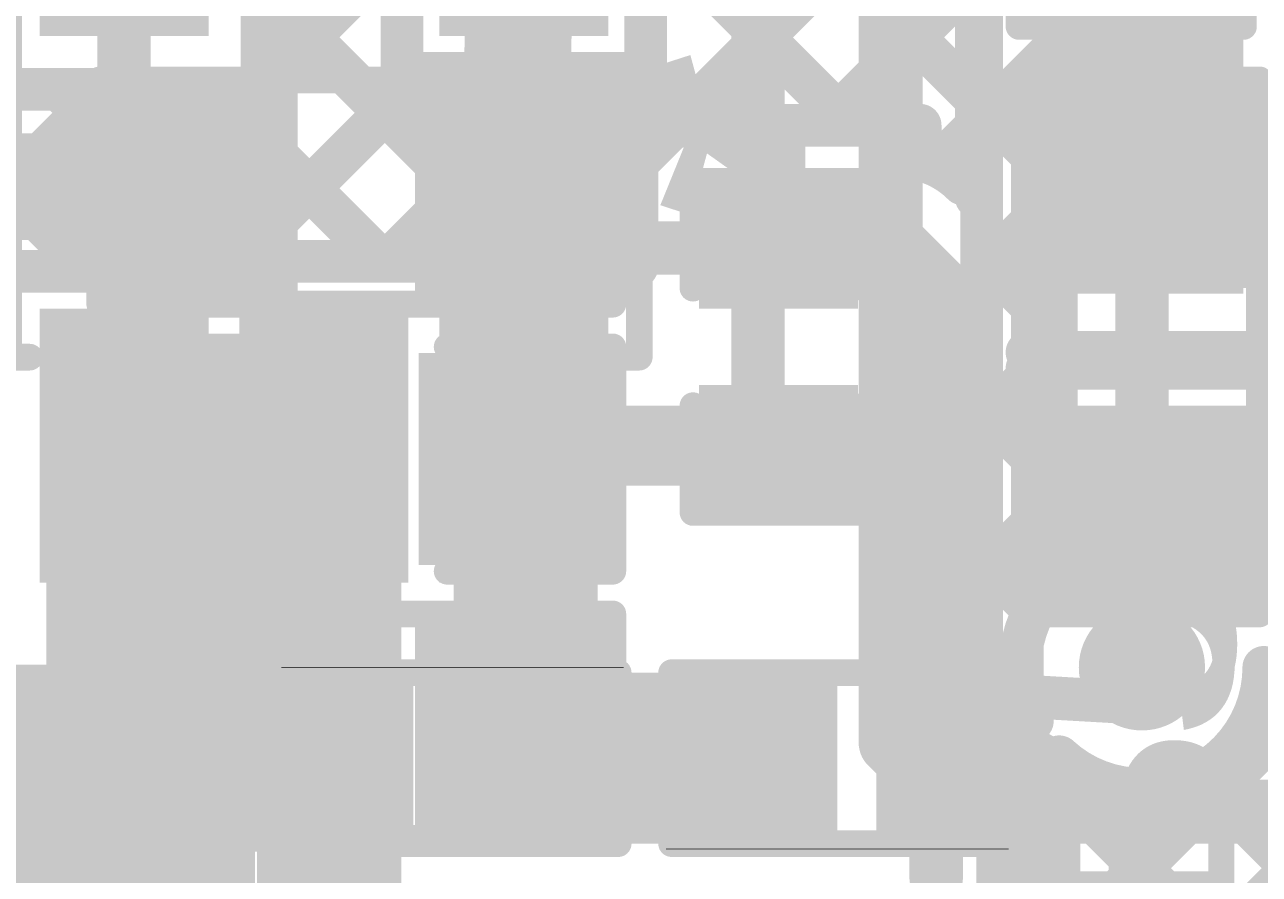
# Model space of a CAD drawing. Header units: millimetres. Extents: x -0.64 to 2.98, y -0.65 to 2.86.
# Drawn here: x 1.339 to 1.57, y -0.3557 to -0.1967 of the extents above; entities that cross this region are included whole.
import ezdxf

# ---------------------------------------------------------------- set-up
doc = ezdxf.new("R2010")
doc.units = ezdxf.units.MM
doc.header["$MEASUREMENT"] = 0
for name, color, linetype in [('BottomLayer', 5, 'Continuous'), ('BottomOverlay', 54, 'Continuous'), ('BottomPaste', 16, 'Continuous'), ('BottomSolder', 6, 'Continuous'), ('Mechanical2', 216, 'Continuous'), ('TopLayer', 1, 'Continuous'), ('TopOverlay', 2, 'Continuous'), ('TopPaste', 8, 'Continuous'), ('TopSolder', 216, 'Continuous'), ('ViaHoleLayer', 16, 'Continuous')]:
    doc.layers.add(name, color=color, linetype=linetype)
doc.styles.add('Arial', font='', dxfattribs={"height": 0.2})
doc.styles.get('Arial').set_extended_font_data('Arial')

# ---------------------------------------------------------------- blocks, each defined once
blk = doc.blocks.new('C___0603_58')
at = {"layer": 'TopLayer'}
for points in [[(-0.015, 0.0175), (-0.015, -0.0175), (-0.045, -0.0175), (-0.045, 0.0175)], [(0.045, 0.0175), (0.045, -0.0175), (0.015, -0.0175), (0.015, 0.0175)]]:
    blk.add_hatch(color=1, dxfattribs=at).paths.add_polyline_path(points)
at = {"layer": 'TopPaste'}
for points in [[(-0.015, 0.0175), (-0.015, -0.0175), (-0.045, -0.0175), (-0.045, 0.0175)], [(0.045, 0.0175), (0.045, -0.0175), (0.015, -0.0175), (0.015, 0.0175)]]:
    blk.add_hatch(color=8, dxfattribs=at).paths.add_polyline_path(points)
at = {"layer": 'TopSolder'}
for points in [[(-0.01264, 0.01986), (-0.01264, -0.01986), (-0.04736, -0.01986), (-0.04736, 0.01986)], [(0.04736, 0.01986), (0.04736, -0.01986), (0.01264, -0.01986), (0.01264, 0.01986)]]:
    blk.add_hatch(color=216, dxfattribs=at).paths.add_polyline_path(points)
at = {"layer": 'TopOverlay', "const_width": 0.005}
for points in [[(-0.049, 0.021), (-0.018, 0.021)], [(-0.049, 0.021), (-0.049, -0.021)], [(0.018, 0.021), (0.049, 0.021)], [(0.049, 0.021), (0.049, -0.021)], [(-0.049, -0.021), (-0.018, -0.021)], [(0.018, -0.021), (0.049, -0.021)]]:
    blk.add_lwpolyline(points, dxfattribs=at)
at = {"layer": 'TopOverlay', "const_width": 0.0025}
for points in [[(-0.05025, 0.021, 1), (-0.04775, 0.021, 1)], [(-0.05025, 0.021, 1), (-0.04775, 0.021, 1)], [(-0.01925, 0.021, 1), (-0.01675, 0.021, 1)], [(0.01675, 0.021, 1), (0.01925, 0.021, 1)], [(0.04775, 0.021, 1), (0.05025, 0.021, 1)], [(0.04775, 0.021, 1), (0.05025, 0.021, 1)], [(-0.05025, -0.021, 1), (-0.04775, -0.021, 1)], [(-0.05025, -0.021, 1), (-0.04775, -0.021, 1)], [(-0.01925, -0.021, 1), (-0.01675, -0.021, 1)], [(0.01675, -0.021, 1), (0.01925, -0.021, 1)], [(0.04775, -0.021, 1), (0.05025, -0.021, 1)], [(0.04775, -0.021, 1), (0.05025, -0.021, 1)]]:
    blk.add_lwpolyline(points, format="xyb", close=True, dxfattribs=at)
blk = doc.blocks.new('R___0603_B_64')
at = {"layer": 'BottomLayer'}
for points in [[(-0.045, -0.0175), (-0.045, 0.0175), (-0.015, 0.0175), (-0.015, -0.0175)], [(0.015, -0.0175), (0.015, 0.0175), (0.045, 0.0175), (0.045, -0.0175)]]:
    blk.add_hatch(color=5, dxfattribs=at).paths.add_polyline_path(points)
at = {"layer": 'BottomPaste'}
for points in [[(-0.045, -0.0175), (-0.045, 0.0175), (-0.015, 0.0175), (-0.015, -0.0175)], [(0.015, -0.0175), (0.015, 0.0175), (0.045, 0.0175), (0.045, -0.0175)]]:
    blk.add_hatch(color=16, dxfattribs=at).paths.add_polyline_path(points)
at = {"layer": 'BottomSolder'}
for points in [[(-0.049, -0.0215), (-0.049, 0.0215), (-0.011, 0.0215), (-0.011, -0.0215)], [(0.011, -0.0215), (0.011, 0.0215), (0.049, 0.0215), (0.049, -0.0215)]]:
    blk.add_hatch(color=6, dxfattribs=at).paths.add_polyline_path(points)
at = {"layer": 'BottomOverlay', "const_width": 0.005}
for points in [[(-0.048, -0.021), (-0.048, 0.021)], [(-0.048, 0.021), (0.048, 0.021)], [(0.048, -0.021), (0.048, 0.021)], [(-0.048, -0.021), (0.048, -0.021)]]:
    blk.add_lwpolyline(points, dxfattribs=at)
at = {"layer": 'BottomOverlay', "const_width": 0.0025}
for points in [[(-0.04925, 0.021, 1), (-0.04675, 0.021, 1)], [(-0.04925, 0.021, 1), (-0.04675, 0.021, 1)], [(0.04675, 0.021, 1), (0.04925, 0.021, 1)], [(0.04675, 0.021, 1), (0.04925, 0.021, 1)], [(-0.04925, -0.021, 1), (-0.04675, -0.021, 1)], [(-0.04925, -0.021, 1), (-0.04675, -0.021, 1)], [(0.04675, -0.021, 1), (0.04925, -0.021, 1)], [(0.04675, -0.021, 1), (0.04925, -0.021, 1)]]:
    blk.add_lwpolyline(points, format="xyb", close=True, dxfattribs=at)
blk = doc.blocks.new('SOT_23_5_93')
at = {"layer": 'TopLayer'}
for points in [[(-0.07283, 0.04921), (-0.02953, 0.04921), (-0.02953, 0.02559), (-0.07283, 0.02559)], [(0.02953, 0.04921), (0.07283, 0.04921), (0.07283, 0.02559), (0.02953, 0.02559)], [(-0.07283, 0.01181), (-0.02953, 0.01181), (-0.02953, -0.01181), (-0.07283, -0.01181)], [(-0.07283, -0.02559), (-0.02953, -0.02559), (-0.02953, -0.04921), (-0.07283, -0.04921)], [(0.02953, -0.02559), (0.07283, -0.02559), (0.07283, -0.04921), (0.02953, -0.04921)]]:
    blk.add_hatch(color=1, dxfattribs=at).paths.add_polyline_path(points)
at = {"layer": 'TopPaste'}
for points in [[(-0.07283, 0.04921), (-0.02953, 0.04921), (-0.02953, 0.02559), (-0.07283, 0.02559)], [(0.02953, 0.04921), (0.07283, 0.04921), (0.07283, 0.02559), (0.02953, 0.02559)], [(-0.07283, 0.01181), (-0.02953, 0.01181), (-0.02953, -0.01181), (-0.07283, -0.01181)], [(-0.07283, -0.02559), (-0.02953, -0.02559), (-0.02953, -0.04921), (-0.07283, -0.04921)], [(0.02953, -0.02559), (0.07283, -0.02559), (0.07283, -0.04921), (0.02953, -0.04921)]]:
    blk.add_hatch(color=8, dxfattribs=at).paths.add_polyline_path(points)
at = {"layer": 'TopSolder'}
for points in [[(-0.07683, 0.05321), (-0.02553, 0.05321), (-0.02553, 0.02159), (-0.07683, 0.02159)], [(0.02553, 0.05321), (0.07683, 0.05321), (0.07683, 0.02159), (0.02553, 0.02159)], [(-0.07683, 0.01581), (-0.02553, 0.01581), (-0.02553, -0.01581), (-0.07683, -0.01581)], [(-0.07683, -0.02159), (-0.02553, -0.02159), (-0.02553, -0.05321), (-0.07683, -0.05321)], [(0.02553, -0.02159), (0.07683, -0.02159), (0.07683, -0.05321), (0.02553, -0.05321)]]:
    blk.add_hatch(color=216, dxfattribs=at).paths.add_polyline_path(points)
at = {"layer": 'TopOverlay', "const_width": 0.005}
for points in [[(-0.03461, 0.059), (-0.03461, 0.05506)], [(-0.03461, 0.059), (0.03439, 0.059)], [(0.03439, 0.059), (0.03439, 0.05506)], [(-0.084, 0.042), (-0.084, 0.032)], [(-0.084, 0.042), (-0.079, 0.037)], [(-0.079, 0.037), (-0.084, 0.032)], [(0.03465, 0.01732), (0.03465, -0.01646)], [(-0.03461, -0.05506), (-0.03461, -0.059)], [(0.03439, -0.05506), (0.03439, -0.059)], [(-0.03461, -0.059), (0.03439, -0.059)]]:
    blk.add_lwpolyline(points, dxfattribs=at)
at = {"layer": 'TopOverlay', "const_width": 0.0025}
for points in [[(-0.03586, 0.059, 1), (-0.03336, 0.059, 1)], [(-0.03586, 0.059, 1), (-0.03336, 0.059, 1)], [(0.03314, 0.059, 1), (0.03564, 0.059, 1)], [(0.03314, 0.059, 1), (0.03564, 0.059, 1)], [(-0.03586, 0.05506, 1), (-0.03336, 0.05506, 1)], [(0.03314, 0.05506, 1), (0.03564, 0.05506, 1)], [(-0.08525, 0.042, 1), (-0.08275, 0.042, 1)], [(-0.08525, 0.042, 1), (-0.08275, 0.042, 1)], [(-0.08025, 0.037, 1), (-0.07775, 0.037, 1)], [(-0.08025, 0.037, 1), (-0.07775, 0.037, 1)], [(-0.08525, 0.032, 1), (-0.08275, 0.032, 1)], [(-0.08525, 0.032, 1), (-0.08275, 0.032, 1)], [(0.0334, 0.01732, 1), (0.0359, 0.01732, 1)], [(0.0334, -0.01646, 1), (0.0359, -0.01646, 1)], [(-0.03586, -0.05506, 1), (-0.03336, -0.05506, 1)], [(0.03314, -0.05506, 1), (0.03564, -0.05506, 1)], [(-0.03586, -0.059, 1), (-0.03336, -0.059, 1)], [(-0.03586, -0.059, 1), (-0.03336, -0.059, 1)], [(0.03314, -0.059, 1), (0.03564, -0.059, 1)], [(0.03314, -0.059, 1), (0.03564, -0.059, 1)]]:
    blk.add_lwpolyline(points, format="xyb", close=True, dxfattribs=at)
blk = doc.blocks.new('SOLDER_BRIDGE_131')
at = {"layer": 'TopLayer'}
for points in [[(-0.045, -0.0175), (-0.045, 0.0175), (-0.015, 0.0175), (-0.015, -0.0175)], [(0.015, -0.0175), (0.015, 0.0175), (0.045, 0.0175), (0.045, -0.0175)]]:
    blk.add_hatch(color=1, dxfattribs=at).paths.add_polyline_path(points)
at = {"layer": 'TopPaste'}
for points in [[(-0.045, -0.0175), (-0.045, 0.0175), (-0.015, 0.0175), (-0.015, -0.0175)], [(0.015, -0.0175), (0.015, 0.0175), (0.045, 0.0175), (0.045, -0.0175)]]:
    blk.add_hatch(color=8, dxfattribs=at).paths.add_polyline_path(points)
at = {"layer": 'TopSolder'}
for points in [[(-0.049, -0.0215), (-0.049, 0.0215), (-0.011, 0.0215), (-0.011, -0.0215)], [(0.011, -0.0215), (0.011, 0.0215), (0.049, 0.0215), (0.049, -0.0215)]]:
    blk.add_hatch(color=216, dxfattribs=at).paths.add_polyline_path(points)
at = {"layer": 'TopOverlay', "const_width": 0.005}
for points in [[(-0.05, -0.022), (-0.05, 0.022)], [(0.05, 0.022), (-0.05, 0.022)], [(0.05, -0.022), (0.05, 0.022)], [(0.05, -0.022), (-0.05, -0.022)]]:
    blk.add_lwpolyline(points, dxfattribs=at)
at = {"layer": 'TopOverlay', "const_width": 0.0025}
for points in [[(-0.05125, 0.022, 1), (-0.04875, 0.022, 1)], [(-0.05125, 0.022, 1), (-0.04875, 0.022, 1)], [(0.04875, 0.022, 1), (0.05125, 0.022, 1)], [(0.04875, 0.022, 1), (0.05125, 0.022, 1)], [(-0.05125, -0.022, 1), (-0.04875, -0.022, 1)], [(-0.05125, -0.022, 1), (-0.04875, -0.022, 1)], [(0.04875, -0.022, 1), (0.05125, -0.022, 1)], [(0.04875, -0.022, 1), (0.05125, -0.022, 1)]]:
    blk.add_lwpolyline(points, format="xyb", close=True, dxfattribs=at)
blk = doc.blocks.new('SOLDER_BRIDGE_148')
at = {"layer": 'TopLayer'}
for points in [[(-0.045, -0.0175), (-0.045, 0.0175), (-0.015, 0.0175), (-0.015, -0.0175)], [(0.015, -0.0175), (0.015, 0.0175), (0.045, 0.0175), (0.045, -0.0175)]]:
    blk.add_hatch(color=1, dxfattribs=at).paths.add_polyline_path(points)
at = {"layer": 'TopPaste'}
for points in [[(-0.045, -0.0175), (-0.045, 0.0175), (-0.015, 0.0175), (-0.015, -0.0175)], [(0.015, -0.0175), (0.015, 0.0175), (0.045, 0.0175), (0.045, -0.0175)]]:
    blk.add_hatch(color=8, dxfattribs=at).paths.add_polyline_path(points)
at = {"layer": 'TopSolder'}
for points in [[(-0.049, -0.0215), (-0.049, 0.0215), (-0.011, 0.0215), (-0.011, -0.0215)], [(0.011, -0.0215), (0.011, 0.0215), (0.049, 0.0215), (0.049, -0.0215)]]:
    blk.add_hatch(color=216, dxfattribs=at).paths.add_polyline_path(points)
at = {"layer": 'TopOverlay', "const_width": 0.005}
for points in [[(-0.05, 0.022), (-0.05, -0.022)], [(-0.05, 0.022), (0.05, 0.022)], [(0.05, 0.022), (0.05, -0.022)], [(-0.05, -0.022), (0.05, -0.022)]]:
    blk.add_lwpolyline(points, dxfattribs=at)
at = {"layer": 'TopOverlay', "const_width": 0.0025}
for points in [[(-0.05125, 0.022, 1), (-0.04875, 0.022, 1)], [(-0.05125, 0.022, 1), (-0.04875, 0.022, 1)], [(0.04875, 0.022, 1), (0.05125, 0.022, 1)], [(0.04875, 0.022, 1), (0.05125, 0.022, 1)], [(-0.05125, -0.022, 1), (-0.04875, -0.022, 1)], [(-0.05125, -0.022, 1), (-0.04875, -0.022, 1)], [(0.04875, -0.022, 1), (0.05125, -0.022, 1)], [(0.04875, -0.022, 1), (0.05125, -0.022, 1)]]:
    blk.add_lwpolyline(points, format="xyb", close=True, dxfattribs=at)
at = {"layer": 'TopOverlay'}
blk.add_text('SB52', height=0.04, dxfattribs=at).set_placement((-0.145216, -0.016792))
blk = doc.blocks.new('RES_0402_156')
at = {"layer": 'TopLayer'}
for points in [[(-0.0275, -0.0125), (-0.0275, 0.0125), (-0.0095, 0.0125), (-0.0095, -0.0125)], [(0.0095, -0.0125), (0.0095, 0.0125), (0.0275, 0.0125), (0.0275, -0.0125)]]:
    blk.add_hatch(color=1, dxfattribs=at).paths.add_polyline_path(points)
at = {"layer": 'TopPaste'}
for points in [[(-0.0275, -0.0125), (-0.0275, 0.0125), (-0.0095, 0.0125), (-0.0095, -0.0125)], [(0.0095, -0.0125), (0.0095, 0.0125), (0.0275, 0.0125), (0.0275, -0.0125)]]:
    blk.add_hatch(color=8, dxfattribs=at).paths.add_polyline_path(points)
at = {"layer": 'TopSolder'}
for points in [[(-0.02967, -0.01467), (-0.02967, 0.01467), (-0.00733, 0.01467), (-0.00733, -0.01467)], [(0.00733, -0.01467), (0.00733, 0.01467), (0.02967, 0.01467), (0.02967, -0.01467)]]:
    blk.add_hatch(color=216, dxfattribs=at).paths.add_polyline_path(points)
at = {"layer": 'TopOverlay'}
for points, const_width in [([(-0.031, 0.016), (0.031, 0.016)], 0.005), ([(-0.031, -0.016), (-0.031, 0.016)], 0.005), ([(0.031, -0.016), (0.031, 0.016)], 0.005), ([(-0.031, -0.016), (0.031, -0.016)], 0.005), ([(-0.032, -0.017), (0.032, -0.017)], 0.000127)]:
    blk.add_lwpolyline(points, dxfattribs=dict(at, const_width=const_width))
for points, const_width in [([(-0.03225, 0.016, 1), (-0.02975, 0.016, 1)], 0.0025), ([(-0.03225, 0.016, 1), (-0.02975, 0.016, 1)], 0.0025), ([(0.02975, 0.016, 1), (0.03225, 0.016, 1)], 0.0025), ([(0.02975, 0.016, 1), (0.03225, 0.016, 1)], 0.0025), ([(-0.03225, -0.016, 1), (-0.02975, -0.016, 1)], 0.0025), ([(-0.03225, -0.016, 1), (-0.02975, -0.016, 1)], 0.0025), ([(0.02975, -0.016, 1), (0.03225, -0.016, 1)], 0.0025), ([(0.02975, -0.016, 1), (0.03225, -0.016, 1)], 0.0025), ([(-0.03203, -0.017, 1), (-0.03197, -0.017, 1)], 0.0000635), ([(0.03197, -0.017, 1), (0.03203, -0.017, 1)], 0.0000635)]:
    blk.add_lwpolyline(points, format="xyb", close=True, dxfattribs=dict(at, const_width=const_width))
blk = doc.blocks.new('RES_0402_157')
at = {"layer": 'TopLayer'}
for points in [[(-0.0275, -0.0125), (-0.0275, 0.0125), (-0.0095, 0.0125), (-0.0095, -0.0125)], [(0.0095, -0.0125), (0.0095, 0.0125), (0.0275, 0.0125), (0.0275, -0.0125)]]:
    blk.add_hatch(color=1, dxfattribs=at).paths.add_polyline_path(points)
at = {"layer": 'TopPaste'}
for points in [[(-0.0275, -0.0125), (-0.0275, 0.0125), (-0.0095, 0.0125), (-0.0095, -0.0125)], [(0.0095, -0.0125), (0.0095, 0.0125), (0.0275, 0.0125), (0.0275, -0.0125)]]:
    blk.add_hatch(color=8, dxfattribs=at).paths.add_polyline_path(points)
at = {"layer": 'TopSolder'}
for points in [[(-0.02967, -0.01467), (-0.02967, 0.01467), (-0.00733, 0.01467), (-0.00733, -0.01467)], [(0.00733, -0.01467), (0.00733, 0.01467), (0.02967, 0.01467), (0.02967, -0.01467)]]:
    blk.add_hatch(color=216, dxfattribs=at).paths.add_polyline_path(points)
at = {"layer": 'TopOverlay'}
for points, const_width in [([(0.031, 0.016), (-0.031, 0.016)], 0.005), ([(-0.031, 0.016), (-0.031, -0.016)], 0.005), ([(0.031, 0.016), (0.031, -0.016)], 0.005), ([(0.031, -0.016), (-0.031, -0.016)], 0.005), ([(0.032, -0.017), (-0.032, -0.017)], 0.000127)]:
    blk.add_lwpolyline(points, dxfattribs=dict(at, const_width=const_width))
for points, const_width in [([(-0.03225, 0.016, 1), (-0.02975, 0.016, 1)], 0.0025), ([(-0.03225, 0.016, 1), (-0.02975, 0.016, 1)], 0.0025), ([(0.02975, 0.016, 1), (0.03225, 0.016, 1)], 0.0025), ([(0.02975, 0.016, 1), (0.03225, 0.016, 1)], 0.0025), ([(-0.03225, -0.016, 1), (-0.02975, -0.016, 1)], 0.0025), ([(-0.03225, -0.016, 1), (-0.02975, -0.016, 1)], 0.0025), ([(0.02975, -0.016, 1), (0.03225, -0.016, 1)], 0.0025), ([(0.02975, -0.016, 1), (0.03225, -0.016, 1)], 0.0025), ([(-0.03203, -0.017, 1), (-0.03197, -0.017, 1)], 0.0000635), ([(0.03197, -0.017, 1), (0.03203, -0.017, 1)], 0.0000635)]:
    blk.add_lwpolyline(points, format="xyb", close=True, dxfattribs=dict(at, const_width=const_width))
blk = doc.blocks.new('RES_0603_B_158')
at = {"layer": 'BottomLayer'}
for points in [[(-0.045, -0.0175), (-0.045, 0.0175), (-0.015, 0.0175), (-0.015, -0.0175)], [(0.015, -0.0175), (0.015, 0.0175), (0.045, 0.0175), (0.045, -0.0175)]]:
    blk.add_hatch(color=5, dxfattribs=at).paths.add_polyline_path(points)
at = {"layer": 'BottomPaste'}
for points in [[(-0.045, -0.0175), (-0.045, 0.0175), (-0.015, 0.0175), (-0.015, -0.0175)], [(0.015, -0.0175), (0.015, 0.0175), (0.045, 0.0175), (0.045, -0.0175)]]:
    blk.add_hatch(color=16, dxfattribs=at).paths.add_polyline_path(points)
at = {"layer": 'BottomSolder'}
for points in [[(-0.049, -0.0215), (-0.049, 0.0215), (-0.011, 0.0215), (-0.011, -0.0215)], [(0.011, -0.0215), (0.011, 0.0215), (0.049, 0.0215), (0.049, -0.0215)]]:
    blk.add_hatch(color=6, dxfattribs=at).paths.add_polyline_path(points)
at = {"layer": 'BottomOverlay', "const_width": 0.005}
for points in [[(0.048, 0.021), (-0.048, 0.021)], [(-0.048, 0.021), (-0.048, -0.021)], [(0.048, 0.021), (0.048, -0.021)], [(0.048, -0.021), (-0.048, -0.021)]]:
    blk.add_lwpolyline(points, dxfattribs=at)
at = {"layer": 'BottomOverlay', "const_width": 0.0025}
for points in [[(-0.04925, 0.021, 1), (-0.04675, 0.021, 1)], [(-0.04925, 0.021, 1), (-0.04675, 0.021, 1)], [(0.04675, 0.021, 1), (0.04925, 0.021, 1)], [(0.04675, 0.021, 1), (0.04925, 0.021, 1)], [(-0.04925, -0.021, 1), (-0.04675, -0.021, 1)], [(-0.04925, -0.021, 1), (-0.04675, -0.021, 1)], [(0.04675, -0.021, 1), (0.04925, -0.021, 1)], [(0.04675, -0.021, 1), (0.04925, -0.021, 1)]]:
    blk.add_lwpolyline(points, format="xyb", close=True, dxfattribs=at)
blk = doc.blocks.new('CAP_0402_203')
at = {"layer": 'TopLayer'}
for points in [[(-0.0275, -0.0125), (-0.0275, 0.0125), (-0.0095, 0.0125), (-0.0095, -0.0125)], [(0.0095, -0.0125), (0.0095, 0.0125), (0.0275, 0.0125), (0.0275, -0.0125)]]:
    blk.add_hatch(color=1, dxfattribs=at).paths.add_polyline_path(points)
at = {"layer": 'TopPaste'}
for points in [[(-0.0275, -0.0125), (-0.0275, 0.0125), (-0.0095, 0.0125), (-0.0095, -0.0125)], [(0.0095, -0.0125), (0.0095, 0.0125), (0.0275, 0.0125), (0.0275, -0.0125)]]:
    blk.add_hatch(color=8, dxfattribs=at).paths.add_polyline_path(points)
at = {"layer": 'TopSolder'}
for points in [[(-0.02986, -0.01486), (-0.02986, 0.01486), (-0.00714, 0.01486), (-0.00714, -0.01486)], [(0.00714, -0.01486), (0.00714, 0.01486), (0.02986, 0.01486), (0.02986, -0.01486)]]:
    blk.add_hatch(color=216, dxfattribs=at).paths.add_polyline_path(points)
at = {"layer": 'TopOverlay', "const_width": 0.005}
for points in [[(-0.031, -0.016), (-0.031, 0.016)], [(-0.011, 0.016), (-0.031, 0.016)], [(0.031, 0.016), (0.011, 0.016)], [(0.031, -0.016), (0.031, 0.016)], [(-0.011, -0.016), (-0.031, -0.016)], [(0.031, -0.016), (0.011, -0.016)]]:
    blk.add_lwpolyline(points, dxfattribs=at)
at = {"layer": 'TopOverlay', "const_width": 0.0025}
for points in [[(-0.03225, 0.016, 1), (-0.02975, 0.016, 1)], [(-0.03225, 0.016, 1), (-0.02975, 0.016, 1)], [(-0.01225, 0.016, 1), (-0.00975, 0.016, 1)], [(0.00975, 0.016, 1), (0.01225, 0.016, 1)], [(0.02975, 0.016, 1), (0.03225, 0.016, 1)], [(0.02975, 0.016, 1), (0.03225, 0.016, 1)], [(-0.03225, -0.016, 1), (-0.02975, -0.016, 1)], [(-0.03225, -0.016, 1), (-0.02975, -0.016, 1)], [(-0.01225, -0.016, 1), (-0.00975, -0.016, 1)], [(0.00975, -0.016, 1), (0.01225, -0.016, 1)], [(0.02975, -0.016, 1), (0.03225, -0.016, 1)], [(0.02975, -0.016, 1), (0.03225, -0.016, 1)]]:
    blk.add_lwpolyline(points, format="xyb", close=True, dxfattribs=at)
blk = doc.blocks.new('CAP_0603_B_204')
at = {"layer": 'BottomLayer'}
for points in [[(-0.045, -0.0175), (-0.045, 0.0175), (-0.015, 0.0175), (-0.015, -0.0175)], [(0.015, -0.0175), (0.015, 0.0175), (0.045, 0.0175), (0.045, -0.0175)]]:
    blk.add_hatch(color=5, dxfattribs=at).paths.add_polyline_path(points)
at = {"layer": 'BottomPaste'}
for points in [[(-0.045, -0.0175), (-0.045, 0.0175), (-0.015, 0.0175), (-0.015, -0.0175)], [(0.015, -0.0175), (0.015, 0.0175), (0.045, 0.0175), (0.045, -0.0175)]]:
    blk.add_hatch(color=16, dxfattribs=at).paths.add_polyline_path(points)
at = {"layer": 'BottomSolder'}
for points in [[(-0.04736, -0.01986), (-0.04736, 0.01986), (-0.01264, 0.01986), (-0.01264, -0.01986)], [(0.01264, -0.01986), (0.01264, 0.01986), (0.04736, 0.01986), (0.04736, -0.01986)]]:
    blk.add_hatch(color=6, dxfattribs=at).paths.add_polyline_path(points)
at = {"layer": 'BottomOverlay', "const_width": 0.005}
for points in [[(-0.018, 0.021), (-0.049, 0.021)], [(-0.049, 0.021), (-0.049, -0.021)], [(0.049, 0.021), (0.018, 0.021)], [(0.049, 0.021), (0.049, -0.021)], [(-0.018, -0.021), (-0.049, -0.021)], [(0.049, -0.021), (0.018, -0.021)]]:
    blk.add_lwpolyline(points, dxfattribs=at)
at = {"layer": 'BottomOverlay', "const_width": 0.0025}
for points in [[(-0.05025, 0.021, 1), (-0.04775, 0.021, 1)], [(-0.05025, 0.021, 1), (-0.04775, 0.021, 1)], [(-0.01925, 0.021, 1), (-0.01675, 0.021, 1)], [(0.01675, 0.021, 1), (0.01925, 0.021, 1)], [(0.04775, 0.021, 1), (0.05025, 0.021, 1)], [(0.04775, 0.021, 1), (0.05025, 0.021, 1)], [(-0.05025, -0.021, 1), (-0.04775, -0.021, 1)], [(-0.05025, -0.021, 1), (-0.04775, -0.021, 1)], [(-0.01925, -0.021, 1), (-0.01675, -0.021, 1)], [(0.01675, -0.021, 1), (0.01925, -0.021, 1)], [(0.04775, -0.021, 1), (0.05025, -0.021, 1)], [(0.04775, -0.021, 1), (0.05025, -0.021, 1)]]:
    blk.add_lwpolyline(points, format="xyb", close=True, dxfattribs=at)

msp = doc.modelspace()

# ---------------------------------------------------------------- hatches: boundary and pattern name
at = {"layer": 'BottomLayer'}
msp.add_hatch(color=5, dxfattribs=at).paths.add_polyline_path([(1.343, -0.349), (1.39, -0.349), (1.39, -0.258), (1.343, -0.258)])
h = msp.add_hatch(color=5, dxfattribs=at)
edge = h.paths.add_edge_path()
edge.add_arc((1.35794, -0.30831), 0.01181, 0, 360)
h = msp.add_hatch(color=5, dxfattribs=at)
edge = h.paths.add_edge_path()
edge.add_arc((1.548, -0.317), 0.01181, 0, 360)
at = {"layer": 'BottomSolder'}
h = msp.add_hatch(color=6, dxfattribs=at)
edge = h.paths.add_edge_path()
edge.add_arc((1.35794, -0.30831), 0.00791, 0, 360)
h = msp.add_hatch(color=6, dxfattribs=at)
edge = h.paths.add_edge_path()
edge.add_arc((1.548, -0.317), 0.00791, 0, 360)
at = {"layer": 'TopLayer'}
for points in [[(1.528, -0.247), (1.567, -0.247), (1.567, -0.161), (1.528, -0.161)], [(1.38244, -0.383), (1.40944, -0.383), (1.40944, -0.252), (1.38244, -0.252)], [(1.41919, -0.35), (1.44619, -0.35), (1.44619, -0.253), (1.41919, -0.253)], [(1.4375, -0.35), (1.491, -0.35), (1.491, -0.318), (1.4375, -0.318)]]:
    msp.add_hatch(color=1, dxfattribs=at).paths.add_polyline_path(points)
h = msp.add_hatch(color=1, dxfattribs=at)
edge = h.paths.add_edge_path()
edge.add_arc((1.35794, -0.30831), 0.01181, 0, 360)
h = msp.add_hatch(color=1, dxfattribs=at)
edge = h.paths.add_edge_path()
edge.add_arc((1.548, -0.317), 0.01181, 0, 360)
at = {"layer": 'TopSolder'}
h = msp.add_hatch(color=216, dxfattribs=at)
edge = h.paths.add_edge_path()
edge.add_arc((1.35794, -0.30831), 0.00791, 0, 360)
h = msp.add_hatch(color=216, dxfattribs=at)
edge = h.paths.add_edge_path()
edge.add_arc((1.548, -0.317), 0.00791, 0, 360)
at = {"layer": 'ViaHoleLayer'}
h = msp.add_hatch(color=16, dxfattribs=at)
edge = h.paths.add_edge_path()
edge.add_arc((1.35794, -0.30831), 0.00591, 0, 360)
h = msp.add_hatch(color=16, dxfattribs=at)
edge = h.paths.add_edge_path()
edge.add_arc((1.548, -0.317), 0.00591, 0, 360)

# ---------------------------------------------------------------- linework, layer by layer
at = {"layer": 'BottomLayer'}
for points, const_width in [([(1.548, -0.317), (1.548, -0.122)], 0.01), ([(1.532, -0.30074), (1.532, -0.122)], 0.008), ([(1.501, -0.33111), (1.501, -0.128)], 0.012), ([(1.518, -0.32407), (1.518, -0.128)], 0.008), ([(1.431, -0.221), (1.432, -0.13898)], 0.02), ([(1.518, -0.18342), (1.532, -0.19742)], 0.008), ([(1.518, -0.21467), (1.532, -0.20067)], 0.008), ([(1.518, -0.2117), (1.532, -0.2257)], 0.008), ([(1.4305, -0.3205), (1.4305, -0.2215)], 0.02), ([(1.306, -0.227), (1.37, -0.227)], 0.02), ([(1.518, -0.24295), (1.532, -0.22895)], 0.008), ([(1.518, -0.23999), (1.532, -0.25399)], 0.008), ([(1.518, -0.27124), (1.532, -0.25724)], 0.008), ([(1.518, -0.26827), (1.532, -0.28227)], 0.008), ([(1.518, -0.29952), (1.532, -0.28552)], 0.008), ([(1.518, -0.29656), (1.52782, -0.30637)], 0.008), ([(1.4305, -0.3205), (1.431, -0.328)], 0.02), ([(1.51987, -0.32594), (1.52544, -0.32037)], 0.008), ([(1.52093, -0.327), (1.5275, -0.327)], 0.008), ([(1.501, -0.33111), (1.51389, -0.344)], 0.012), ([(1.51389, -0.344), (1.5955, -0.344)], 0.012)]:
    msp.add_lwpolyline(points, dxfattribs=dict(at, const_width=const_width))
for points, const_width in [([(1.53, -0.19742, 1), (1.534, -0.19742, 1)], 0.004), ([(1.53, -0.20067, 1), (1.534, -0.20067, 1)], 0.004), ([(1.516, -0.2117, 1), (1.52, -0.2117, 1)], 0.004), ([(1.4255, -0.2215, 1), (1.4355, -0.2215, 1)], 0.01), ([(1.426, -0.221, 1), (1.436, -0.221, 1)], 0.01), ([(1.516, -0.21467, 1), (1.52, -0.21467, 1)], 0.004), ([(1.365, -0.227, 1), (1.375, -0.227, 1)], 0.01), ([(1.53, -0.2257, 1), (1.534, -0.2257, 1)], 0.004), ([(1.53, -0.22895, 1), (1.534, -0.22895, 1)], 0.004), ([(1.516, -0.23999, 1), (1.52, -0.23999, 1)], 0.004), ([(1.516, -0.24295, 1), (1.52, -0.24295, 1)], 0.004), ([(1.53, -0.25399, 1), (1.534, -0.25399, 1)], 0.004), ([(1.53, -0.25724, 1), (1.534, -0.25724, 1)], 0.004), ([(1.516, -0.26827, 1), (1.52, -0.26827, 1)], 0.004), ([(1.516, -0.27124, 1), (1.52, -0.27124, 1)], 0.004), ([(1.53, -0.28227, 1), (1.534, -0.28227, 1)], 0.004), ([(1.53, -0.28552, 1), (1.534, -0.28552, 1)], 0.004), ([(1.516, -0.29656, 1), (1.52, -0.29656, 1)], 0.004), ([(1.516, -0.29952, 1), (1.52, -0.29952, 1)], 0.004), ([(1.53, -0.30074, 1), (1.534, -0.30074, 1)], 0.004), ([(1.53, -0.30074, 1), (1.534, -0.30074, 1)], 0.004), ([(1.52582, -0.30637, 1), (1.52982, -0.30637, 1)], 0.004), ([(1.4255, -0.3205, 1), (1.4355, -0.3205, 1)], 0.01), ([(1.4255, -0.3205, 1), (1.4355, -0.3205, 1)], 0.01), ([(1.5455, -0.317, 1), (1.5505, -0.317, 1)], 0.005), ([(1.52344, -0.32037, 1), (1.52744, -0.32037, 1)], 0.004), ([(1.426, -0.328, 1), (1.436, -0.328, 1)], 0.01), ([(1.516, -0.32407, 1), (1.52, -0.32407, 1)], 0.004), ([(1.51787, -0.32594, 1), (1.52187, -0.32594, 1)], 0.004), ([(1.51893, -0.327, 1), (1.52293, -0.327, 1)], 0.004), ([(1.5255, -0.327, 1), (1.5295, -0.327, 1)], 0.004), ([(1.5255, -0.327, 1), (1.5295, -0.327, 1)], 0.004), ([(1.498, -0.33111, 1), (1.504, -0.33111, 1)], 0.006), ([(1.498, -0.33111, 1), (1.504, -0.33111, 1)], 0.006), ([(1.51089, -0.344, 1), (1.51689, -0.344, 1)], 0.006), ([(1.51089, -0.344, 1), (1.51689, -0.344, 1)], 0.006)]:
    msp.add_lwpolyline(points, format="xyb", close=True, dxfattribs=dict(at, const_width=const_width))
at = {"layer": 'BottomLayer', "const_width": 0.008}
msp.add_lwpolyline([(1.5275, -0.327, -0.322318), (1.532, -0.30074)], format="xyb", dxfattribs=at)
at = {"layer": 'BottomOverlay', "const_width": 0.01}
for points in [[(1.47618, -0.268), (1.47618, -0.133)], [(1.46868, -0.2755), (1.47618, -0.268)], [(1.45018, -0.2755), (1.46868, -0.2755)]]:
    msp.add_lwpolyline(points, dxfattribs=at)
at = {"layer": 'BottomOverlay', "const_width": 0.005}
for points in [[(1.47368, -0.268, 1), (1.47868, -0.268, 1)], [(1.47368, -0.268, 1), (1.47868, -0.268, 1)], [(1.44768, -0.2755, 1), (1.45268, -0.2755, 1)], [(1.46618, -0.2755, 1), (1.47118, -0.2755, 1)], [(1.46618, -0.2755, 1), (1.47118, -0.2755, 1)]]:
    msp.add_lwpolyline(points, format="xyb", close=True, dxfattribs=at)
at = {"layer": 'Mechanical2', "const_width": 0.01}
msp.add_lwpolyline([(1.75783, 2.80917, -6.230382), (0.64896, 2.81029)], format="xyb", dxfattribs=at)
at = {"layer": 'TopLayer'}
for points, const_width in [([(1.38335, -0.20878), (1.38335, -0.13747)], 0.008), ([(1.40953, -0.20578), (1.40953, -0.14192)], 0.008), ([(1.45515, -0.20578), (1.45515, -0.14047)], 0.008), ([(1.45515, -0.14885), (1.517, -0.2107)], 0.008), ([(1.517, -0.22899), (1.517, -0.15)], 0.008), ([(1.4606, -0.2155), (1.517, -0.1591)], 0.008), ([(1.35754, -0.20478), (1.35754, -0.17313)], 0.01), ([(1.45515, -0.17714), (1.49351, -0.2155)], 0.008), ([(1.38335, -0.2079), (1.40953, -0.18172)], 0.008), ([(1.48888, -0.2155), (1.517, -0.18738)], 0.008), ([(1.38335, -0.19019), (1.43516, -0.242)], 0.008), ([(1.37853, -0.241), (1.41375, -0.20578)], 0.008), ([(1.40681, -0.241), (1.44203, -0.20578)], 0.008), ([(1.40953, -0.20578), (1.45515, -0.20578)], 0.008), ([(1.42722, -0.20578), (1.4535, -0.23206)], 0.008), ([(1.45515, -0.20542), (1.46523, -0.2155)], 0.008), ([(1.3345, -0.20878), (1.38335, -0.20878)], 0.008), ([(1.3345, -0.22846), (1.35418, -0.20878)], 0.008), ([(1.34537, -0.20878), (1.37759, -0.241)], 0.008), ([(1.34841, -0.24284), (1.38247, -0.20878)], 0.008), ([(1.37366, -0.20878), (1.40587, -0.241)], 0.008), ([(1.4535, -0.2155), (1.5065, -0.2155)], 0.008), ([(1.4535, -0.2226), (1.4606, -0.2155)], 0.008), ([(1.4535, -0.242), (1.4535, -0.2155)], 0.008), ([(1.5065, -0.22198), (1.5065, -0.2155)], 0.008), ([(1.5096, -0.22307), (1.517, -0.21567)], 0.008), ([(1.48, -0.2385), (1.48, -0.2195)], 0.01), ([(1.4341, -0.242), (1.4535, -0.2226)], 0.008), ([(1.3345, -0.22619), (1.35114, -0.24284)], 0.008), ([(1.477, -0.2385), (1.48, -0.2385)], 0.012), ([(1.481, -0.2385), (1.50247, -0.2385)], 0.012), ([(1.50247, -0.2385), (1.5095, -0.24553)], 0.012), ([(1.4575, -0.2385), (1.48, -0.2385)], 0.01), ([(1.37144, -0.241), (1.42044, -0.241)], 0.008), ([(1.33473, -0.24284), (1.37144, -0.24284)], 0.008), ([(1.42044, -0.242), (1.4535, -0.242)], 0.008), ([(1.5095, -0.334), (1.5095, -0.24553)], 0.012), ([(1.5265, -0.258), (1.578, -0.258)], 0.008), ([(1.5265, -0.261), (1.5765, -0.261)], 0.008), ([(1.39494, -0.27549), (1.39522, -0.27577)], 0.022), ([(1.35754, -0.27549), (1.35774, -0.27569)], 0.015), ([(1.35774, -0.30811), (1.35774, -0.27569)], 0.015), ([(1.43235, -0.2755), (1.48, -0.2755)], 0.015), ([(1.548, -0.317), (1.548, -0.287)], 0.01), ([(1.35754, -0.30871), (1.35794, -0.30831)], 0.015), ([(1.35754, -0.3305), (1.35754, -0.30871)], 0.015), ([(1.35774, -0.30811), (1.35794, -0.30831)], 0.015), ([(1.5705, -0.32077), (1.5745, -0.32477)], 0.008), ([(1.52037, -0.382), (1.5745, -0.32787)], 0.008), ([(1.5095, -0.3565), (1.5095, -0.334)], 0.01), ([(1.5095, -0.334), (1.5285, -0.334)], 0.01), ([(1.5325, -0.3605), (1.5325, -0.33374)], 0.008), ([(1.5325, -0.34159), (1.53707, -0.33702)], 0.008), ([(1.55863, -0.33718), (1.5745, -0.35306)], 0.008), ([(1.5325, -0.33934), (1.5745, -0.38134)], 0.008), ([(1.54866, -0.382), (1.5745, -0.35616)], 0.008)]:
    msp.add_lwpolyline(points, dxfattribs=dict(at, const_width=const_width))
for points, const_width in [([(1.35504, -0.20478, 1), (1.36004, -0.20478, 1)], 0.005), ([(1.40753, -0.20578, 1), (1.41153, -0.20578, 1)], 0.004), ([(1.40753, -0.20578, 1), (1.41153, -0.20578, 1)], 0.004), ([(1.41175, -0.20578, 1), (1.41575, -0.20578, 1)], 0.004), ([(1.42522, -0.20578, 1), (1.42922, -0.20578, 1)], 0.004), ([(1.44003, -0.20578, 1), (1.44403, -0.20578, 1)], 0.004), ([(1.45315, -0.20542, 1), (1.45715, -0.20542, 1)], 0.004), ([(1.45315, -0.20578, 1), (1.45715, -0.20578, 1)], 0.004), ([(1.45315, -0.20578, 1), (1.45715, -0.20578, 1)], 0.004), ([(1.34337, -0.20878, 1), (1.34737, -0.20878, 1)], 0.004), ([(1.35218, -0.20878, 1), (1.35618, -0.20878, 1)], 0.004), ([(1.37166, -0.20878, 1), (1.37566, -0.20878, 1)], 0.004), ([(1.38047, -0.20878, 1), (1.38447, -0.20878, 1)], 0.004), ([(1.38135, -0.2079, 1), (1.38535, -0.2079, 1)], 0.004), ([(1.38135, -0.20878, 1), (1.38535, -0.20878, 1)], 0.004), ([(1.38135, -0.20878, 1), (1.38535, -0.20878, 1)], 0.004), ([(1.515, -0.2107, 1), (1.519, -0.2107, 1)], 0.004), ([(1.4515, -0.2155, 1), (1.4555, -0.2155, 1)], 0.004), ([(1.4515, -0.2155, 1), (1.4555, -0.2155, 1)], 0.004), ([(1.4586, -0.2155, 1), (1.4626, -0.2155, 1)], 0.004), ([(1.4586, -0.2155, 1), (1.4626, -0.2155, 1)], 0.004), ([(1.46323, -0.2155, 1), (1.46723, -0.2155, 1)], 0.004), ([(1.48688, -0.2155, 1), (1.49088, -0.2155, 1)], 0.004), ([(1.49151, -0.2155, 1), (1.49551, -0.2155, 1)], 0.004), ([(1.5045, -0.2155, 1), (1.5085, -0.2155, 1)], 0.004), ([(1.5045, -0.2155, 1), (1.5085, -0.2155, 1)], 0.004), ([(1.515, -0.21567, 1), (1.519, -0.21567, 1)], 0.004), ([(1.4775, -0.2195, 1), (1.4825, -0.2195, 1)], 0.005), ([(1.4515, -0.2226, 1), (1.4555, -0.2226, 1)], 0.004), ([(1.4515, -0.2226, 1), (1.4555, -0.2226, 1)], 0.004), ([(1.5045, -0.22198, 1), (1.5085, -0.22198, 1)], 0.004), ([(1.5045, -0.22198, 1), (1.5085, -0.22198, 1)], 0.004), ([(1.5045, -0.22198, 1), (1.5085, -0.22198, 1)], 0.004), ([(1.5076, -0.22307, 1), (1.5116, -0.22307, 1)], 0.004), ([(1.51249, -0.22648, 1), (1.51649, -0.22648, 1)], 0.004), ([(1.51251, -0.2265, 1), (1.51651, -0.2265, 1)], 0.004), ([(1.515, -0.22899, 1), (1.519, -0.22899, 1)], 0.004), ([(1.4515, -0.23206, 1), (1.4555, -0.23206, 1)], 0.004), ([(1.474, -0.2385, 1), (1.48, -0.2385, 1)], 0.006), ([(1.477, -0.2385, 1), (1.483, -0.2385, 1)], 0.006), ([(1.478, -0.2385, 1), (1.484, -0.2385, 1)], 0.006), ([(1.49947, -0.2385, 1), (1.50547, -0.2385, 1)], 0.006), ([(1.49947, -0.2385, 1), (1.50547, -0.2385, 1)], 0.006), ([(1.455, -0.2385, 1), (1.46, -0.2385, 1)], 0.005), ([(1.4775, -0.2385, 1), (1.4825, -0.2385, 1)], 0.005), ([(1.4775, -0.2385, 1), (1.4825, -0.2385, 1)], 0.005), ([(1.36944, -0.241, 1), (1.37344, -0.241, 1)], 0.004), ([(1.37559, -0.241, 1), (1.37959, -0.241, 1)], 0.004), ([(1.37653, -0.241, 1), (1.38053, -0.241, 1)], 0.004), ([(1.40387, -0.241, 1), (1.40787, -0.241, 1)], 0.004), ([(1.40481, -0.241, 1), (1.40881, -0.241, 1)], 0.004), ([(1.41844, -0.241, 1), (1.42244, -0.241, 1)], 0.004), ([(1.34641, -0.24284, 1), (1.35041, -0.24284, 1)], 0.004), ([(1.34914, -0.24284, 1), (1.35314, -0.24284, 1)], 0.004), ([(1.36944, -0.24284, 1), (1.37344, -0.24284, 1)], 0.004), ([(1.41844, -0.242, 1), (1.42244, -0.242, 1)], 0.004), ([(1.4321, -0.242, 1), (1.4361, -0.242, 1)], 0.004), ([(1.43316, -0.242, 1), (1.43716, -0.242, 1)], 0.004), ([(1.4515, -0.242, 1), (1.4555, -0.242, 1)], 0.004), ([(1.4515, -0.242, 1), (1.4555, -0.242, 1)], 0.004), ([(1.5065, -0.24553, 1), (1.5125, -0.24553, 1)], 0.006), ([(1.5065, -0.24553, 1), (1.5125, -0.24553, 1)], 0.006), ([(1.5245, -0.258, 1), (1.5285, -0.258, 1)], 0.004), ([(1.5245, -0.261, 1), (1.5285, -0.261, 1)], 0.004), ([(1.38944, -0.27549, 1), (1.40044, -0.27549, 1)], 0.011), ([(1.38972, -0.27577, 1), (1.40072, -0.27577, 1)], 0.011), ([(1.35379, -0.27549, 1), (1.36129, -0.27549, 1)], 0.0075), ([(1.35399, -0.27569, 1), (1.36149, -0.27569, 1)], 0.0075), ([(1.35399, -0.27569, 1), (1.36149, -0.27569, 1)], 0.0075), ([(1.4286, -0.2755, 1), (1.4361, -0.2755, 1)], 0.0075), ([(1.47625, -0.2755, 1), (1.48375, -0.2755, 1)], 0.0075), ([(1.5455, -0.287, 1), (1.5505, -0.287, 1)], 0.005), ([(1.35379, -0.30871, 1), (1.36129, -0.30871, 1)], 0.0075), ([(1.35379, -0.30871, 1), (1.36129, -0.30871, 1)], 0.0075), ([(1.35399, -0.30811, 1), (1.36149, -0.30811, 1)], 0.0075), ([(1.35399, -0.30811, 1), (1.36149, -0.30811, 1)], 0.0075), ([(1.35419, -0.30831, 1), (1.36169, -0.30831, 1)], 0.0075), ([(1.35419, -0.30831, 1), (1.36169, -0.30831, 1)], 0.0075), ([(1.5455, -0.317, 1), (1.5505, -0.317, 1)], 0.005), ([(1.56881, -0.317, 1), (1.57281, -0.317, 1)], 0.004), ([(1.5685, -0.32077, 1), (1.5725, -0.32077, 1)], 0.004), ([(1.35379, -0.3305, 1), (1.36129, -0.3305, 1)], 0.0075), ([(1.5065, -0.334, 1), (1.5125, -0.334, 1)], 0.006), ([(1.507, -0.334, 1), (1.512, -0.334, 1)], 0.005), ([(1.507, -0.334, 1), (1.512, -0.334, 1)], 0.005), ([(1.526, -0.334, 1), (1.531, -0.334, 1)], 0.005), ([(1.5305, -0.33374, 1), (1.5345, -0.33374, 1)], 0.004), ([(1.5305, -0.33374, 1), (1.5345, -0.33374, 1)], 0.004), ([(1.53507, -0.33702, 1), (1.53907, -0.33702, 1)], 0.004), ([(1.55663, -0.33718, 1), (1.56063, -0.33718, 1)], 0.004), ([(1.5305, -0.33934, 1), (1.5345, -0.33934, 1)], 0.004), ([(1.5305, -0.34159, 1), (1.5345, -0.34159, 1)], 0.004), ([(1.507, -0.3565, 1), (1.512, -0.3565, 1)], 0.005)]:
    msp.add_lwpolyline(points, format="xyb", close=True, dxfattribs=dict(at, const_width=const_width))
at = {"layer": 'TopLayer', "const_width": 0.008}
for points in [[(1.5065, -0.22198, -0.137377), (1.51449, -0.22648)], [(1.5065, -0.22198, -0.137784), (1.51451, -0.2265)], [(1.57081, -0.317, -0.654409), (1.5325, -0.33374)]]:
    msp.add_lwpolyline(points, format="xyb", dxfattribs=at)
at = {"layer": 'TopOverlay', "const_width": 0.01}
msp.add_lwpolyline([(1.522, -0.426), (1.522, -0.35)], dxfattribs=at)
at = {"layer": 'TopOverlay', "const_width": 0.005}
msp.add_lwpolyline([(1.5195, -0.35, 1), (1.5245, -0.35, 1)], format="xyb", close=True, dxfattribs=at)

# ---------------------------------------------------------------- block references
for name, p, rotation in [('C___0603_58', (1.546, -0.148), 90), ('SOT_23_5_93', (1.39494, -0.22431), 90), ('RES_0603_B_158', (1.401, -0.228), 180), ('SOLDER_BRIDGE_148', (1.548, -0.257), 90), ('CAP_0402_203', (1.48, -0.257), 270), ('CAP_0603_B_204', (1.4, -0.278), 180), ('RES_0402_157', (1.419, -0.334), 180), ('SOLDER_BRIDGE_131', (1.35754, -0.369), 270)]:
    msp.add_blockref(name, p, dxfattribs=dict(rotation=rotation))
for name, p in [('R___0603_B_64', (1.401, -0.328)), ('RES_0402_156', (1.491, -0.334))]:
    msp.add_blockref(name, p)

# ---------------------------------------------------------------- texts
at = {"layer": 'TopOverlay', "style": 'Arial', "text_generation_flag": 2}
msp.add_text('*', height=0.06, rotation=90, dxfattribs=at).set_placement((1.50971, -0.201))
at = {"layer": 'TopOverlay', "style": 'Arial'}
msp.add_text('SB52', height=0.04, rotation=90, dxfattribs=at).set_placement((1.56526, -0.40222))

doc.saveas('drawing.dxf')
